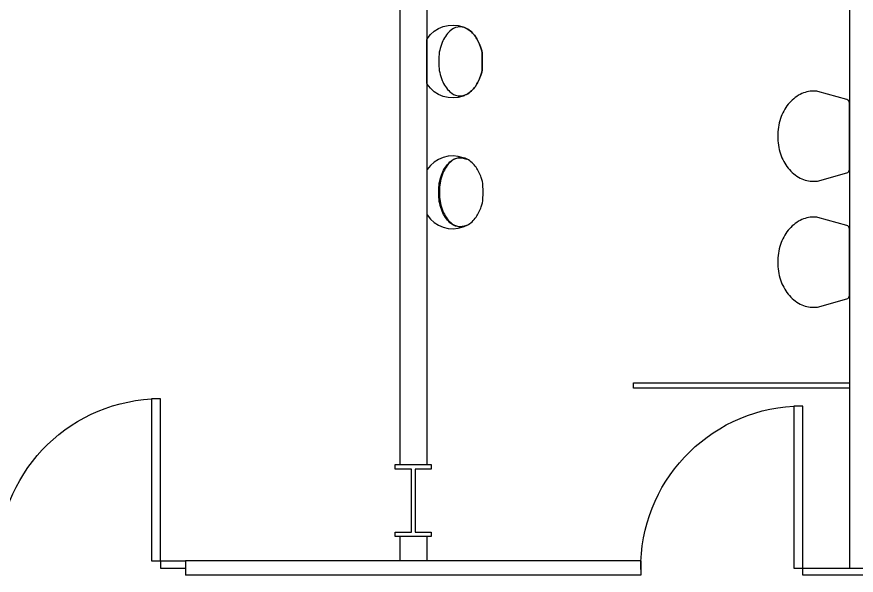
# Model space of a CAD drawing. Extents: x -15 to 8521, y -5327 to 1905.
# Drawn here: x 539.7 to 1006.3, y 978.9 to 1289.3 of the extents above; entities that cross this region are included whole.
import ezdxf

# ---------------------------------------------------------------- set-up
doc = ezdxf.new("R2010")
doc.units = 0
for name, color, linetype in [('AR-DIV', 2, 'Continuous'), ('AR-EST', 4, 'Continuous'), ('AR-PAR-ALV', 5, 'Continuous'), ('AR-POR', 1, 'Continuous'), ('AR-SAN', 2, 'Continuous')]:
    doc.layers.add(name, color=color, linetype=linetype)

# ---------------------------------------------------------------- blocks, each defined once
blk = doc.blocks.new('porta')
at = {"color": 2}
blk.add_lwpolyline([(0, 0), (0, 0.9), (0.05, 0.9), (0.05, 0)], close=True, dxfattribs=at)
at = {"color": 1}
blk.add_arc((0.0001, 0.0014), 0.9, 359.3457, 86.819, dxfattribs=at)

msp = doc.modelspace()

# ---------------------------------------------------------------- linework, layer by layer
at = {"layer": 'AR-DIV'}
for p, q in [((619.569, 986.9), (619.569, 982.9)), ((619.569, 986.9), (633.53, 986.9)), ((633.53, 986.9), (633.53, 978.9)), ((886.53, 986.9), (633.53, 986.9)), ((619.569, 982.9), (633.53, 982.9)), ((886.53, 978.9), (633.53, 978.9))]:
    msp.add_line(p, q, dxfattribs=at)
for points in [[(1002.53, 1082.9), (882.53, 1082.9), (882.53, 1085.9), (1002.53, 1085.9)], [(886.53, 986.9), (886.53, 978.9)], [(976.53, 978.9), (976.53, 982.9), (1043.53, 982.9), (1043.53, 978.9), (976.53, 978.9)]]:
    msp.add_lwpolyline(points, dxfattribs=at)
at = {"layer": 'AR-EST'}
msp.add_lwpolyline([(750.03, 1040.4), (770.03, 1040.4), (770.03, 1037.9), (761.03, 1037.9), (761.03, 1002.9), (770.03, 1002.9), (770.03, 1000.4), (750.03, 1000.4), (750.03, 1002.9), (759.03, 1002.9), (759.03, 1037.9), (750.03, 1037.9), (750.03, 1040.4)], dxfattribs=at)
at = {"layer": 'AR-PAR-ALV'}
for p, q in [((752.53, 1655.4), (752.53, 1040.4)), ((767.53, 1655.4), (767.53, 1040.4)), ((1002.53, 1655.4), (1002.53, 982.9)), ((752.53, 1000.4), (752.53, 986.9)), ((767.53, 1000.4), (767.53, 986.9)), ((1002.53, 982.9), (1017.53, 982.9))]:
    msp.add_line(p, q, dxfattribs=at)
at = {"layer": 'AR-SAN', "color": 1}
for points in [[(794.63, 1278.349, -0.027927), (796.154, 1275.651, -0.0226719), (797.44, 1272.716, -0.0840705), (798.373, 1268.115, -0.0080509), (798.428, 1264.678), (798.428, 1264.499), (798.428, 1264.321, -0.0080509), (798.373, 1260.884, -0.0840705), (797.441, 1256.282, -0.0226719), (796.155, 1253.348, -0.027927), (794.631, 1250.65, -0.111704), (789.599, 1246.121, -0.0322979), (787.813, 1245.267, -0.3480503), (767.846, 1251.888, -0.1712927), (767.53, 1252.83), (767.53, 1264.499), (767.53, 1276.168, -0.1712927), (767.845, 1277.11, -0.3480503), (787.813, 1283.731, -0.0322979), (789.599, 1282.878, -0.111704)], [(794.63, 1278.349, -0.027927), (796.154, 1275.651, -0.0226719), (797.44, 1272.716, -0.0840705), (798.373, 1268.115, -0.0080509), (798.428, 1264.678), (798.428, 1264.499), (798.428, 1264.321, -0.0080509), (798.373, 1260.884, -0.0840705), (797.441, 1256.282, -0.0226719), (796.155, 1253.348, -0.027927), (794.631, 1250.65, -0.111704), (789.599, 1246.121, -0.0322979), (787.813, 1245.267, -0.3480503), (767.846, 1251.888, -0.1712927), (767.53, 1252.83), (767.53, 1264.499), (767.53, 1276.168, -0.1712927), (767.845, 1277.11, -0.3480503), (787.813, 1283.731, -0.0322979), (789.599, 1282.878, -0.111704)], [(797.44, 1272.716, 0.0226719), (796.154, 1275.651, 0.027927), (794.63, 1278.349, 0.111704), (789.599, 1282.878, 0.3116969), (780.456, 1281.419, 0.114611), (776.148, 1275.008, 0.1006025), (774.245, 1266.179), (774.246, 1262.819, 0.1006025), (776.148, 1253.99, 0.114611), (780.457, 1247.579, 0.3116969), (789.599, 1246.121, 0.111704), (794.631, 1250.65, 0.027927), (796.155, 1253.348, 0.0226719), (797.441, 1256.282, 0.0840705), (798.373, 1260.884, 0.0080509), (798.428, 1264.321), (798.428, 1264.499), (798.428, 1264.678, 0.0080509), (798.373, 1268.115, 0.0840705)], [(797.44, 1272.716, 0.0226719), (796.154, 1275.651, 0.027927), (794.63, 1278.349, 0.111704), (789.599, 1282.878, 0.3116969), (780.456, 1281.419, 0.114611), (776.148, 1275.008, 0.1006025), (774.245, 1266.179), (774.246, 1262.819, 0.1006025), (776.148, 1253.99, 0.114611), (780.457, 1247.579, 0.3116969), (789.599, 1246.121, 0.111704), (794.631, 1250.65, 0.027927), (796.155, 1253.348, 0.0226719), (797.441, 1256.282, 0.0840705), (798.373, 1260.884, 0.0080509), (798.428, 1264.321), (798.428, 1264.499), (798.428, 1264.678, 0.0080509), (798.373, 1268.115, 0.0840705)], [(1001.064, 1202.529, 0.3371611), (1002.53, 1204.457), (1002.53, 1241.416, 0.3366815), (1001.067, 1243.343), (984.959, 1247.831, 0.0372305), (982.586, 1248.008, 0.1206066), (975.198, 1246.199, 0.1050706), (968.484, 1240.664, 0.0886485), (964.221, 1232.769, 0.0797367), (962.643, 1222.935, 0.0797367), (964.221, 1213.101, 0.0886485), (968.484, 1205.206, 0.1050706), (975.198, 1199.67, 0.1206066), (982.586, 1197.862, 0.0334024), (984.717, 1198.004)], [(776.148, 1202.273, -0.114611), (780.456, 1208.684, -0.3116969), (789.599, 1210.142, 0.0322979), (787.813, 1210.996, 0.3480503), (767.845, 1204.375, 0.162816), (767.53, 1203.482), (767.53, 1191.764), (767.53, 1180.046, 0.162816), (767.845, 1179.153, 0.3480503), (787.813, 1172.532, 0.0322979), (789.599, 1173.385, -0.3116969), (780.456, 1174.844, -0.114611), (776.148, 1181.254, -0.1006025), (774.245, 1190.084), (774.245, 1193.444, -0.1006025)], [(776.148, 1202.273, -0.114611), (780.456, 1208.684, -0.3116969), (789.599, 1210.142, 0.0322979), (787.813, 1210.996, 0.3480503), (767.845, 1204.375, 0.162816), (767.53, 1203.482), (767.53, 1191.764), (767.53, 1180.046, 0.162816), (767.845, 1179.153, 0.3480503), (787.813, 1172.532, 0.0322979), (789.599, 1173.385, -0.3116969), (780.456, 1174.844, -0.114611), (776.148, 1181.254, -0.1006025), (774.245, 1190.084), (774.245, 1193.444, -0.1006025)], [(796.575, 1180.673, 0.0226719), (797.861, 1183.608, 0.0840705), (798.794, 1188.209, 0.0080509), (798.849, 1191.646), (798.849, 1191.825), (798.849, 1192.003, 0.0080509), (798.794, 1195.44, 0.0840705), (797.861, 1200.042, 0.0226719), (796.575, 1202.976, 0.027927), (795.051, 1205.674, 0.111704), (790.02, 1210.203, 0.3116969), (780.877, 1208.745, 0.114611), (776.568, 1202.334, 0.1006025), (774.666, 1193.505), (774.666, 1190.144, 0.1006025), (776.568, 1181.315, 0.114611), (780.877, 1174.905, 0.3098364), (789.97, 1173.423, 0.0016966), (790.02, 1173.446, 0.111704), (795.051, 1177.975, 0.027927)], [(796.575, 1180.673, 0.0226719), (797.861, 1183.608, 0.0840705), (798.794, 1188.209, 0.0080509), (798.849, 1191.646), (798.849, 1191.825), (798.849, 1192.003, 0.0080509), (798.794, 1195.44, 0.0840705), (797.861, 1200.042, 0.0226719), (796.575, 1202.976, 0.027927), (795.051, 1205.674, 0.111704), (790.02, 1210.203, 0.3116969), (780.877, 1208.745, 0.114611), (776.568, 1202.334, 0.1006025), (774.666, 1193.505), (774.666, 1190.144, 0.1006025), (776.568, 1181.315, 0.114611), (780.877, 1174.905, 0.3098364), (789.97, 1173.423, 0.0016966), (790.02, 1173.446, 0.111704), (795.051, 1177.975, 0.027927)], [(1001.064, 1132.5, 0.3371611), (1002.53, 1134.428), (1002.53, 1171.387, 0.3366815), (1001.067, 1173.314), (984.959, 1177.802, 0.0372305), (982.586, 1177.979, 0.1206066), (975.198, 1176.171, 0.1050706), (968.484, 1170.636, 0.0886485), (964.221, 1162.741, 0.0797367), (962.643, 1152.906, 0.0797367), (964.221, 1143.072, 0.0886485), (968.484, 1135.177, 0.1050706), (975.198, 1129.642, 0.1206066), (982.586, 1127.833, 0.0334024), (984.717, 1127.976)]]:
    msp.add_lwpolyline(points, format="xyb", close=True, dxfattribs=at)

# ---------------------------------------------------------------- block references
at = {"layer": 'AR-POR', "xscale": -100, "yscale": 100, "zscale": 100}
for p in [(619.569, 986.9), (976.53, 982.9)]:
    msp.add_blockref('porta', p, dxfattribs=at)

doc.saveas('drawing.dxf')
